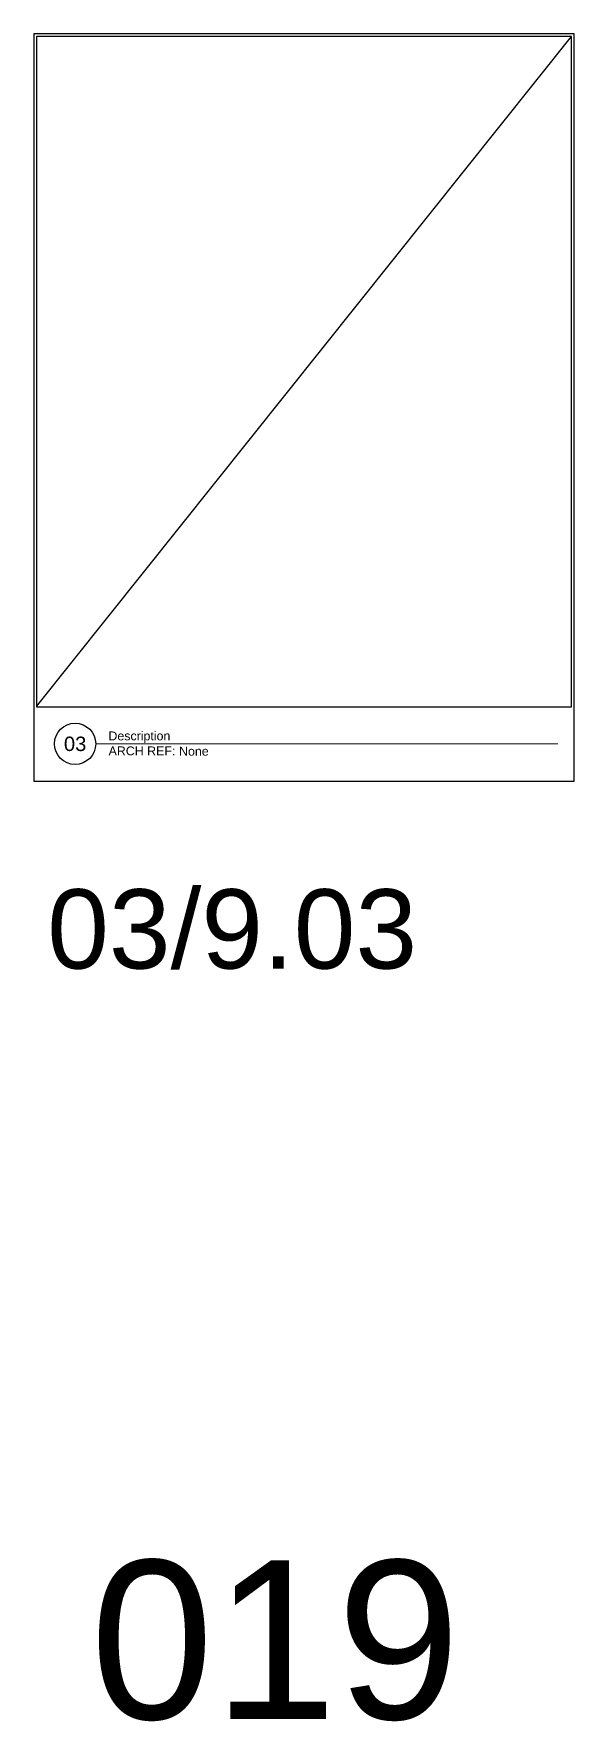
# Model space of a CAD drawing. Header units: inches. Extents: x -301 to 39679, y -468 to 370.
# Drawn here: x 2333.5 to 2366.1, y -56.6 to 45.5 of the extents above; entities that cross this region are included whole.
import ezdxf
from ezdxf.enums import TextEntityAlignment as Align

# ---------------------------------------------------------------- set-up
doc = ezdxf.new("R2010")
doc.units = ezdxf.units.IN
doc.header["$MEASUREMENT"] = 0
doc.layers.get('Defpoints').update_dxf_attribs({"color": 3})
doc.layers.add('NSE-Border', color=156, linetype='Continuous', plot=False)
doc.layers.add('NSE-Construction', color=86, linetype='Continuous', plot=False)
doc.layers.add('NSE-Detail Border', color=7, linetype='Continuous')
doc.layers.add('NSE-Title', color=51, linetype='Continuous', lineweight=9)
doc.styles.add('004 - NSSM - Standard', font='arial.ttf', dxfattribs={"height": 0.4})
doc.styles.add('008 - NSSM - Standard', font='arial.ttf', dxfattribs={"height": 0.8})
doc.styles.add('048 - NSSM - Standard', font='arial.ttf', dxfattribs={"height": 4.8})
doc.styles.add('096 - NSSM - Standard', font='arial.ttf', dxfattribs={"height": 9.6})

# ---------------------------------------------------------------- blocks, each defined once
blk = doc.blocks.new('*U3')
blk.add_wipeout([(8.13, 1.129), (8.13, 0), (0, 0), (0, 11.313), (8.172, 11.313), (8.172, 0), (8.13, 0), (8.13, 11.271), (0.042, 11.271), (0.042, 1.129)])
at = {"layer": 'Defpoints', "ltscale": 0.0625}
blk.add_lwpolyline([(0.042, 1.129), (8.13, 1.129), (8.13, 11.271), (0.042, 11.271)], close=True, dxfattribs=at)
at = {"layer": 'Defpoints'}
blk.add_circle((0.625, 0.567), 0.312, dxfattribs=at)
at = {"layer": 'NSE-Border', "ltscale": 0.0625}
blk.add_lwpolyline([(0, 0), (8.172, 0), (8.172, 11.313), (0, 11.313)], close=True, dxfattribs=at)
at = {"layer": 'NSE-Title'}
blk.add_line((0.938, 0.567), (7.922, 0.567), dxfattribs=at)
at = {"layer": 'Defpoints', "style": '008 - NSSM - Standard'}
blk.add_attdef('DETAIL_NUMBER', text='', height=0.218, dxfattribs=at).set_placement((0.625, 0.567), align=Align.MIDDLE_CENTER)
at = {"layer": 'NSE-Title', "style": '004 - NSSM - Standard'}
blk.add_text('ARCH REF:', height=0.1341, dxfattribs=at).set_placement((1.636, 0.46), align=Align.MIDDLE_CENTER)
for tag, p in [('DETAIL_DESCRIPTION', (1.129, 0.62)), ('ARCH_REF', (2.197, 0.388))]:
    blk.add_attdef(tag, p, '', height=0.134, dxfattribs=at)

msp = doc.modelspace()

# ---------------------------------------------------------------- linework, layer by layer
at = {"layer": 'NSE-Construction'}
msp.add_line((2333.62478, 4.7672), (2365.97709, 45.33241), dxfattribs=at)

# ---------------------------------------------------------------- texts
at = {"layer": 'Defpoints'}
for s, width, gutter_width, insert, char_height, attachment_point, style in [('03/9.03', 15.7513444, 2, (2345.45718, -6.28629), 4.8, 2, '048 - NSSM - Standard'), ('019', 16.3938227, 0.5, (2348.06081, -51.7797), 9.6, 5, '096 - NSSM - Standard')]:
    msp.add_mtext_dynamic_manual_height_columns(s, width=width, gutter_width=gutter_width, heights=[0], dxfattribs=dict(at, insert=insert, char_height=char_height, attachment_point=attachment_point, style=style))

# ---------------------------------------------------------------- next in the draw order: block references
at = {"layer": 'NSE-Detail Border', "xscale": 4, "yscale": 4, "zscale": 4}
msp.add_blockref('*U3', (2333.45718, 0.25), dxfattribs=at).add_auto_attribs({'DETAIL_DESCRIPTION': 'Description', 'ARCH_REF': 'None', 'DETAIL_NUMBER': '03'})

doc.saveas('drawing.dxf')
